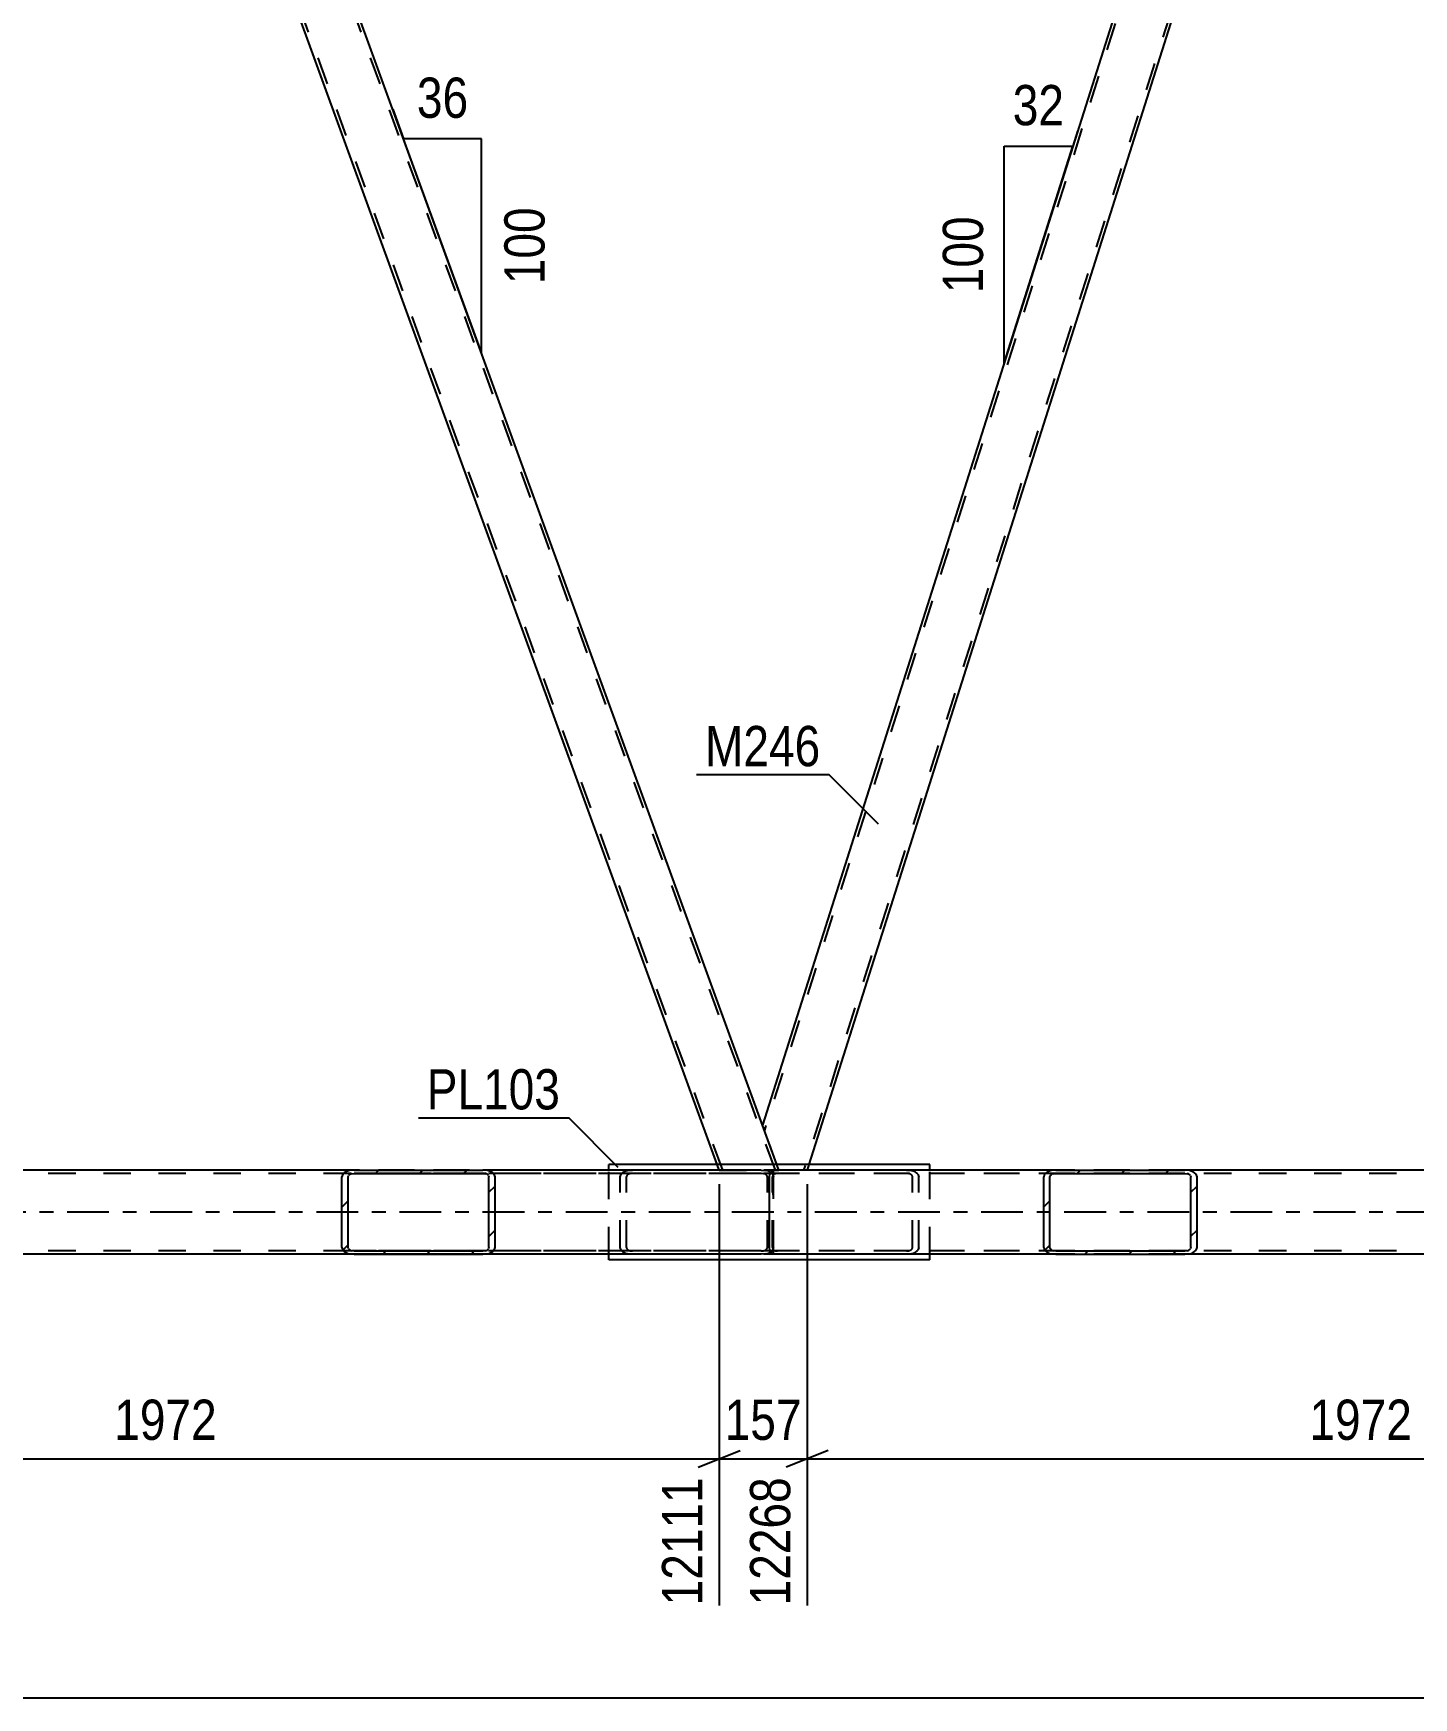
# Model space of a CAD drawing. Header units: millimetres. Extents: x -834 to 355, y -855 to -14.
# Drawn here: x -316.7 to -218.4, y -421.7 to -303.2 of the extents above; entities that cross this region are included whole.
import ezdxf

# ---------------------------------------------------------------- set-up
doc = ezdxf.new("R2010")
doc.units = ezdxf.units.MM
doc.linetypes.add('DXK_LINE_DOT2', pattern=[3.9198, 1.9599, -1.9599])
doc.linetypes.add('DXK_LINE_DOT3', pattern=[5.9187, 2.979, -0.9799, 0.9799, -0.9799])
doc.styles.add('Arial Narrow', font='ARIALN.TTF', dxfattribs={"height": 0.2})

# ---------------------------------------------------------------- blocks, each defined once
blk = doc.blocks.new('Part-570384938-35240 - 35208')
at = {"color": 7, "linetype": 'DXK_LINE_DOT2'}
for p, q in [((-221.8, -265.12), (-226.05, -265.12)), ((-226.05, -265.12), (-226.01, -265.12)), ((-224.89, -268.33), (-226.05, -265.12)), ((-182.49, -384.12), (-225.8, -265.12)), ((-178.74, -384.12), (-222.05, -265.12)), ((-221.65, -265.52), (-221.8, -265.12)), ((-178.48, -384.12), (-179.65, -380.92)), ((-182.74, -384.12), (-182.89, -383.72)), ((-182.74, -384.12), (-178.48, -384.12))]:
    blk.add_line(p, q, dxfattribs=at)
at = {"color": 2, "linetype": 'Continuous'}
for p, q in [((-179.65, -380.92), (-221.65, -265.52)), ((-182.89, -383.72), (-224.89, -268.33))]:
    blk.add_line(p, q, dxfattribs=at)
blk = doc.blocks.new('Part-570384938-35335 - 35208')
at = {"linetype": 'Continuous'}
h = blk.add_hatch(dxfattribs=at)
h.set_pattern_fill('', scale=0.7, style=0, pattern_type=0)
h.set_pattern_definition([(45, (-244.6853, -389.8246), (-1.57154, 1.57154), [])])
h.paths.add_polyline_path([(-244.75, -389.64), (-244.69, -389.82), (-244.5, -389.98), (-244.21, -390.08), (-243.88, -390.12), (-234.71, -390.12), (-234.37, -390.08), (-234.09, -389.98), (-233.9, -389.82), (-233.83, -389.64), (-233.83, -384.6), (-233.9, -384.42), (-234.09, -384.26), (-234.37, -384.16), (-234.71, -384.12), (-243.88, -384.12), (-244.21, -384.16), (-244.5, -384.26), (-244.69, -384.42), (-244.75, -384.6)])
h.paths.add_polyline_path([(-244.28, -384.51), (-244.19, -384.43), (-244.05, -384.38), (-243.88, -384.36), (-234.71, -384.36), (-234.54, -384.38), (-234.4, -384.43), (-234.3, -384.51), (-234.27, -384.6), (-234.27, -389.64), (-234.3, -389.73), (-234.4, -389.81), (-234.54, -389.86), (-234.71, -389.88), (-243.88, -389.88), (-244.05, -389.86), (-244.19, -389.81), (-244.28, -389.73), (-244.32, -389.64), (-244.32, -384.6)])
at = {"color": 2, "linetype": 'Continuous'}
for p, q in [((-264.29, -384.6), (-264.26, -384.42)), ((-264.29, -389.64), (-264.29, -384.6)), ((-264.26, -384.42), (-264.16, -384.26)), ((-264.16, -384.26), (-264.02, -384.16)), ((-264.02, -384.16), (-264, -384.15)), ((-264, -384.15), (-263.71, -384.12)), ((-243.88, -384.12), (-263.71, -384.12)), ((-244.69, -384.42), (-244.75, -384.6)), ((-244.75, -389.64), (-244.75, -384.6)), ((-244.32, -384.6), (-244.28, -384.51)), ((-244.32, -389.64), (-244.32, -384.6)), ((-243.88, -384.12), (-244.21, -384.16)), ((-244.05, -384.38), (-243.88, -384.36)), ((-243.88, -384.12), (-234.71, -384.12)), ((-243.88, -384.36), (-234.71, -384.36)), ((-234.37, -384.16), (-234.71, -384.12)), ((-234.71, -384.36), (-234.54, -384.38)), ((-234.3, -384.51), (-234.27, -384.6)), ((-234.27, -389.64), (-234.27, -384.6)), ((-233.83, -384.6), (-233.9, -384.42)), ((-233.83, -389.64), (-233.83, -384.6)), ((-264.26, -389.82), (-264.29, -389.64)), ((-264.16, -389.98), (-264.26, -389.82)), ((-244.75, -389.64), (-244.69, -389.82)), ((-244.28, -389.73), (-244.32, -389.64)), ((-243.88, -389.88), (-244.05, -389.86)), ((-243.88, -389.88), (-234.71, -389.88)), ((-234.54, -389.86), (-234.71, -389.88)), ((-234.27, -389.64), (-234.3, -389.73)), ((-233.9, -389.82), (-233.83, -389.64)), ((-264.02, -390.08), (-264.16, -389.98)), ((-264, -390.09), (-264.02, -390.08)), ((-263.71, -390.12), (-264, -390.09)), ((-243.88, -390.12), (-263.71, -390.12)), ((-244.21, -390.08), (-243.88, -390.12)), ((-243.88, -390.12), (-234.71, -390.12)), ((-234.71, -390.12), (-234.37, -390.08))]:
    blk.add_line(p, q, dxfattribs=at)
at = {"color": 7, "linetype": 'DXK_LINE_DOT2'}
for p, q in [((-264.06, -384.51), (-264.07, -384.6)), ((-264.07, -389.64), (-264.07, -384.6)), ((-264.02, -384.43), (-264.06, -384.51)), ((-263.87, -384.38), (-264.02, -384.43)), ((-264.02, -389.81), (-264.02, -384.43)), ((-264, -390.09), (-264, -384.15)), ((-263.71, -384.36), (-263.87, -384.38)), ((-234.71, -384.36), (-263.71, -384.36)), ((-254.54, -384.12), (-254.2, -384.16)), ((-254.37, -384.38), (-254.54, -384.36)), ((-254.1, -384.6), (-254.13, -384.51)), ((-254.1, -389.64), (-254.1, -384.6)), ((-253.73, -384.42), (-253.66, -384.6)), ((-253.66, -389.64), (-253.66, -384.6)), ((-234.71, -384.12), (-243.88, -384.12)), ((-264.07, -389.64), (-264.06, -389.73)), ((-264.06, -389.73), (-264.02, -389.81)), ((-264.02, -389.81), (-263.87, -389.86)), ((-263.87, -389.86), (-263.71, -389.88)), ((-234.71, -389.88), (-263.71, -389.88)), ((-254.54, -389.88), (-254.37, -389.86)), ((-254.13, -389.73), (-254.1, -389.64)), ((-253.66, -389.64), (-253.73, -389.82)), ((-254.2, -390.08), (-254.54, -390.12)), ((-234.71, -390.12), (-243.88, -390.12))]:
    blk.add_line(p, q, dxfattribs=at)
for centre, radius, start, end in [((-254.44, -384.78), 0.409, 41.9363, 80.4819), ((-254.34, -384.96), 0.817, 41.9363, 80.4819), ((-254.44, -389.46), 0.409, 279.5182, 318.0638), ((-254.34, -389.28), 0.817, 279.5182, 318.0638)]:
    blk.add_arc(centre, radius, start, end, dxfattribs=at)
at = {"color": 2, "linetype": 'Continuous'}
for centre, radius, start, end in [((-244.08, -384.96), 0.817, 99.5182, 138.0638), ((-243.98, -384.78), 0.409, 99.5182, 138.0638), ((-234.61, -384.78), 0.409, 41.9363, 80.4819), ((-234.51, -384.96), 0.817, 41.9363, 80.4819), ((-244.08, -389.28), 0.817, 221.9363, 260.4819), ((-243.98, -389.46), 0.409, 221.9363, 260.4819), ((-234.61, -389.46), 0.409, 279.5182, 318.0638), ((-234.51, -389.28), 0.817, 279.5182, 318.0638)]:
    blk.add_arc(centre, radius, start, end, dxfattribs=at)
blk = doc.blocks.new('Part-570384938-35343 - 35208')
at = {"color": 2, "linetype": 'Continuous'}
for p, q in [((-252.86, -383.72), (-275.72, -383.72)), ((-275.72, -384.12), (-275.72, -383.72)), ((-252.86, -384.12), (-252.86, -383.72)), ((-275.72, -390.52), (-275.72, -390.12)), ((-252.86, -390.52), (-275.72, -390.52)), ((-252.86, -390.52), (-252.86, -390.12))]:
    blk.add_line(p, q, dxfattribs=at)
at = {"color": 7, "linetype": 'DXK_LINE_DOT2'}
for p, q in [((-275.72, -390.12), (-275.72, -384.12)), ((-252.86, -390.12), (-252.86, -384.12))]:
    blk.add_line(p, q, dxfattribs=at)
blk = doc.blocks.new('Part-570384938-35274 - 35208')
at = {"linetype": 'Continuous'}
h = blk.add_hatch(dxfattribs=at)
h.set_pattern_fill('', scale=0.7, style=0, pattern_type=0)
h.set_pattern_definition([(45, (-294.6815, -389.8246), (-1.57154, 1.57154), [])])
h.paths.add_polyline_path([(-294.75, -389.64), (-294.68, -389.82), (-294.49, -389.98), (-294.21, -390.08), (-293.87, -390.12), (-284.7, -390.12), (-284.37, -390.08), (-284.09, -389.98), (-283.9, -389.82), (-283.83, -389.64), (-283.83, -384.6), (-283.9, -384.42), (-284.09, -384.26), (-284.37, -384.16), (-284.7, -384.12), (-293.87, -384.12), (-294.21, -384.16), (-294.49, -384.26), (-294.68, -384.42), (-294.75, -384.6)])
h.paths.add_polyline_path([(-294.28, -384.51), (-294.18, -384.43), (-294.04, -384.38), (-293.87, -384.36), (-284.7, -384.36), (-284.54, -384.38), (-284.39, -384.43), (-284.3, -384.51), (-284.27, -384.6), (-284.27, -389.64), (-284.3, -389.73), (-284.39, -389.81), (-284.54, -389.86), (-284.7, -389.88), (-293.87, -389.88), (-294.04, -389.86), (-294.18, -389.81), (-294.28, -389.73), (-294.31, -389.64), (-294.31, -384.6)])
at = {"color": 2, "linetype": 'Continuous'}
for p, q in [((-294.68, -384.42), (-294.75, -384.6)), ((-294.75, -389.64), (-294.75, -384.6)), ((-294.31, -384.6), (-294.28, -384.51)), ((-294.31, -389.64), (-294.31, -384.6)), ((-293.87, -384.12), (-294.21, -384.16)), ((-294.04, -384.38), (-293.87, -384.36)), ((-293.87, -384.12), (-284.7, -384.12)), ((-293.87, -384.36), (-284.7, -384.36)), ((-264.87, -384.12), (-284.7, -384.12)), ((-284.37, -384.16), (-284.7, -384.12)), ((-284.7, -384.36), (-284.54, -384.38)), ((-284.3, -384.51), (-284.27, -384.6)), ((-284.27, -389.64), (-284.27, -384.6)), ((-283.83, -384.6), (-283.9, -384.42)), ((-283.83, -389.64), (-283.83, -384.6)), ((-264.87, -384.12), (-264.54, -384.16)), ((-294.75, -389.64), (-294.68, -389.82)), ((-294.28, -389.73), (-294.31, -389.64)), ((-293.87, -389.88), (-294.04, -389.86)), ((-293.87, -389.88), (-284.7, -389.88)), ((-284.54, -389.86), (-284.7, -389.88)), ((-284.27, -389.64), (-284.3, -389.73)), ((-283.9, -389.82), (-283.83, -389.64)), ((-294.21, -390.08), (-293.87, -390.12)), ((-293.87, -390.12), (-284.7, -390.12)), ((-284.7, -390.12), (-284.37, -390.08)), ((-264.87, -390.12), (-284.7, -390.12)), ((-264.54, -390.08), (-264.87, -390.12))]:
    blk.add_line(p, q, dxfattribs=at)
at = {"color": 7, "linetype": 'DXK_LINE_DOT2'}
for p, q in [((-293.87, -384.12), (-284.7, -384.12)), ((-264.87, -384.36), (-293.87, -384.36)), ((-274.92, -384.6), (-274.85, -384.42)), ((-274.92, -389.64), (-274.92, -384.6)), ((-274.45, -384.51), (-274.48, -384.6)), ((-274.48, -389.64), (-274.48, -384.6)), ((-274.38, -384.16), (-274.05, -384.12)), ((-274.05, -384.36), (-274.21, -384.38)), ((-264.71, -384.38), (-264.87, -384.36)), ((-264.44, -384.6), (-264.47, -384.51)), ((-264.44, -389.64), (-264.44, -384.6)), ((-264.07, -384.42), (-264.04, -384.48)), ((-264.04, -384.48), (-264, -384.6)), ((-264, -389.64), (-264, -384.6)), ((-264.87, -389.88), (-293.87, -389.88)), ((-274.85, -389.82), (-274.92, -389.64)), ((-274.48, -389.64), (-274.45, -389.73)), ((-274.21, -389.86), (-274.05, -389.88)), ((-264.87, -389.88), (-264.71, -389.86)), ((-264.47, -389.73), (-264.44, -389.64)), ((-264.02, -389.68), (-264.07, -389.82)), ((-264, -389.64), (-264.02, -389.68)), ((-284.7, -390.12), (-293.87, -390.12)), ((-274.05, -390.12), (-274.38, -390.08))]:
    blk.add_line(p, q, dxfattribs=at)
at = {"color": 2, "linetype": 'Continuous'}
for centre, radius, start, end in [((-294.07, -384.96), 0.817, 99.5182, 138.0638), ((-293.97, -384.78), 0.409, 99.5182, 138.0638), ((-284.6, -384.78), 0.409, 41.9363, 80.4819), ((-284.5, -384.96), 0.817, 41.9363, 80.4819), ((-264.68, -384.96), 0.817, 53.52, 80.4819), ((-294.07, -389.28), 0.817, 221.9363, 260.4819), ((-293.97, -389.46), 0.409, 221.9363, 260.4819), ((-284.6, -389.46), 0.409, 279.5182, 318.0638), ((-284.5, -389.28), 0.817, 279.5182, 318.0638), ((-264.68, -389.28), 0.817, 279.5182, 306.4747)]:
    blk.add_arc(centre, radius, start, end, dxfattribs=at)
at = {"color": 7, "linetype": 'DXK_LINE_DOT2'}
for centre, radius, start, end in [((-274.24, -384.96), 0.817, 99.5182, 138.0638), ((-274.14, -384.78), 0.409, 99.5182, 138.0638), ((-264.77, -384.78), 0.409, 41.9363, 80.4819), ((-264.68, -384.96), 0.817, 41.9363, 53.52), ((-274.24, -389.28), 0.817, 221.9363, 260.4819), ((-274.14, -389.46), 0.409, 221.9363, 260.4819), ((-264.77, -389.46), 0.409, 279.5182, 318.0638), ((-264.68, -389.28), 0.817, 306.4747, 318.0638)]:
    blk.add_arc(centre, radius, start, end, dxfattribs=at)
blk = doc.blocks.new('Part-570384938-35289 - 35208')
at = {"color": 7, "linetype": 'DXK_LINE_DOT2'}
for p, q in [((-227.81, -265.12), (-264.65, -381.29)), ((-228.07, -265.12), (-228.19, -265.52)), ((-226.05, -265.12), (-228.07, -265.12)), ((-228.07, -265.12), (-228.03, -265.12)), ((-225.91, -265.52), (-226.05, -265.12)), ((-224.89, -268.33), (-225.1, -267.73)), ((-225.02, -267.96), (-261.86, -384.12)), ((-263.62, -384.12), (-263.76, -383.72)), ((-261.48, -383.72), (-261.61, -384.12)), ((-261.61, -384.12), (-263.62, -384.12))]:
    blk.add_line(p, q, dxfattribs=at)
at = {"color": 2, "linetype": 'Continuous'}
for p, q in [((-228.19, -265.52), (-264.79, -380.92)), ((-225.16, -267.59), (-225.91, -265.52)), ((-224.89, -268.33), (-225.16, -267.59)), ((-224.89, -268.33), (-261.48, -383.72)), ((-263.76, -383.72), (-264.79, -380.92))]:
    blk.add_line(p, q, dxfattribs=at)
blk = doc.blocks.new('Part-570384938-35290 - 35208')
at = {"color": 7, "linetype": 'DXK_LINE_DOT2'}
for p, q in [((-312.95, -265.12), (-349.78, -381.29)), ((-313.2, -265.12), (-313.33, -265.52)), ((-311.19, -265.12), (-313.2, -265.12)), ((-313.2, -265.12), (-313.16, -265.12)), ((-311.04, -265.52), (-311.19, -265.12)), ((-310.02, -268.33), (-310.24, -267.73)), ((-310.16, -267.96), (-346.99, -384.12)), ((-348.75, -384.12), (-348.9, -383.72)), ((-346.61, -383.72), (-346.74, -384.12)), ((-346.74, -384.12), (-348.75, -384.12))]:
    blk.add_line(p, q, dxfattribs=at)
at = {"color": 2, "linetype": 'Continuous'}
for p, q in [((-313.33, -265.52), (-349.92, -380.92)), ((-310.29, -267.59), (-311.04, -265.52)), ((-310.02, -268.33), (-310.29, -267.59)), ((-310.02, -268.33), (-346.61, -383.72)), ((-348.9, -383.72), (-349.92, -380.92))]:
    blk.add_line(p, q, dxfattribs=at)
blk = doc.blocks.new('Part-570384938-35295 - 35208')
at = {"color": 7, "linetype": 'DXK_LINE_DOT2'}
for p, q in [((-306.93, -265.12), (-311.19, -265.12)), ((-311.19, -265.12), (-311.15, -265.12)), ((-310.02, -268.33), (-311.19, -265.12)), ((-267.62, -384.12), (-310.93, -265.12)), ((-263.87, -384.12), (-307.19, -265.12)), ((-306.79, -265.52), (-306.93, -265.12)), ((-263.62, -384.12), (-264.79, -380.92)), ((-267.88, -384.12), (-268.02, -383.72)), ((-267.88, -384.12), (-263.62, -384.12))]:
    blk.add_line(p, q, dxfattribs=at)
at = {"color": 2, "linetype": 'Continuous'}
for p, q in [((-264.79, -380.92), (-306.79, -265.52)), ((-268.02, -383.72), (-310.02, -268.33))]:
    blk.add_line(p, q, dxfattribs=at)
blk = doc.blocks.new('Part-570384938-35306 - 35208')
at = {"color": 7, "linetype": 'DXK_LINE_DOT2'}
for p, q in [((-74.59, -384.36), (-752.31, -384.36)), ((-74.59, -384.12), (-701.39, -384.12)), ((-234.7, -384.12), (-293.88, -384.12)), ((-74.59, -389.88), (-752.31, -389.88)), ((-74.59, -390.12), (-701.39, -390.12)), ((-234.71, -390.12), (-275.72, -390.12))]:
    blk.add_line(p, q, dxfattribs=at)
at = {"color": 2, "linetype": 'Continuous'}
for p, q in [((-293.88, -384.12), (-319.84, -384.12)), ((-208.74, -384.12), (-234.7, -384.12)), ((-275.72, -390.12), (-338, -390.12)), ((-208.74, -390.12), (-234.71, -390.12))]:
    blk.add_line(p, q, dxfattribs=at)
at = {"color": 7, "linetype": 'DXK_LINE_DOT3'}
blk.add_line((-74.59, -387.12), (-752.31, -387.12), dxfattribs=at)
blk = doc.blocks.new('AngleDimension-570384938-39153 - 35208')
at = {"color": 7, "linetype": 'Continuous'}
for p, q in [((-291.12, -308.57), (-290.35, -310.69)), ((-284.81, -310.69), (-290.35, -310.69)), ((-284.81, -325.91), (-290.35, -310.69)), ((-284.81, -325.91), (-284.81, -310.69))]:
    blk.add_line(p, q, dxfattribs=at)
at = {"color": 0}
blk.add_wipeout([(-279.71, -314.96), (-283.91, -314.96), (-283.91, -321.64), (-279.71, -321.64)], dxfattribs=at)
at = {"color": 3, "style": 'Arial Narrow'}
blk.add_text('100', height=2.863, rotation=90.0002, dxfattribs=at).set_placement((-280.31, -321.04))
at = {"color": 0}
blk.add_wipeout([(-285.15, -309.79), (-285.15, -305.59), (-290, -305.59), (-290, -309.79)], dxfattribs=at)
at = {"color": 3, "style": 'Arial Narrow'}
blk.add_text('36', height=2.863, dxfattribs=at).set_placement((-289.4, -309.19))
blk = doc.blocks.new('StraightDimension-570384938-49467 - 35208')
at = {"color": 7, "linetype": 'Continuous'}
blk.add_line((-798.61, -421.69), (-61.69, -421.69), dxfattribs=at)
blk = doc.blocks.new('AngleDimension-570384938-39155 - 35208')
at = {"color": 7, "linetype": 'Continuous'}
for p, q in [((-242.34, -310.13), (-242.68, -311.22)), ((-247.58, -311.22), (-242.68, -311.22)), ((-247.58, -326.66), (-242.68, -311.22)), ((-247.58, -326.66), (-247.58, -311.22))]:
    blk.add_line(p, q, dxfattribs=at)
at = {"color": 0}
blk.add_wipeout([(-248.48, -315.59), (-252.68, -315.59), (-252.68, -322.28), (-248.48, -322.28)], dxfattribs=at)
at = {"color": 3, "style": 'Arial Narrow'}
blk.add_text('100', height=2.863, rotation=90.0002, dxfattribs=at).set_placement((-249.08, -321.68))
at = {"color": 0}
blk.add_wipeout([(-242.7, -310.32), (-242.7, -306.12), (-247.56, -306.12), (-247.56, -310.32)], dxfattribs=at)
at = {"color": 3, "style": 'Arial Narrow'}
blk.add_text('32', height=2.863, dxfattribs=at).set_placement((-246.96, -309.72))
blk = doc.blocks.new('StraightDimension-570384938-47697 - 35208')
at = {"color": 7, "linetype": 'Continuous'}
for p, q in [((-267.88, -385.12), (-267.88, -415.12)), ((-261.61, -385.12), (-261.61, -415.12)), ((-269.38, -405.28), (-266.38, -404.08)), ((-260.11, -404.08), (-263.11, -405.28)), ((-267.88, -404.68), (-261.61, -404.68))]:
    blk.add_line(p, q, dxfattribs=at)
at = {"color": 0}
blk.add_wipeout([(-261.4, -403.93), (-261.4, -399.73), (-268.08, -399.73), (-268.08, -403.93)], dxfattribs=at)
at = {"color": 0, "linetype": 'Continuous'}
blk.add_wipeout([(-262.21, -405.38), (-266.41, -405.38), (-266.41, -415.72), (-262.21, -415.72)], dxfattribs=at)
at = {"color": 3, "style": 'Arial Narrow'}
blk.add_text('157', height=2.863, dxfattribs=at).set_placement((-267.48, -403.33))
at = {"color": 3, "linetype": 'Continuous', "style": 'Arial Narrow'}
blk.add_text('12268', height=2.863, rotation=90.0002, dxfattribs=at).set_placement((-262.81, -415.12))
blk = doc.blocks.new('StraightDimension-570384938-47696 - 35208')
at = {"color": 7, "linetype": 'Continuous'}
for p, q in [((-261.61, -385.12), (-261.61, -415.12)), ((-182.74, -385.12), (-182.74, -415.12)), ((-260.11, -404.08), (-263.11, -405.28)), ((-184.24, -405.28), (-181.24, -404.08)), ((-261.61, -404.68), (-182.74, -404.68))]:
    blk.add_line(p, q, dxfattribs=at)
at = {"color": 0}
blk.add_wipeout([(-217.92, -403.93), (-217.92, -399.73), (-226.43, -399.73), (-226.43, -403.93)], dxfattribs=at)
at = {"color": 3, "style": 'Arial Narrow'}
blk.add_text('1972', height=2.863, dxfattribs=at).set_placement((-225.83, -403.33))
at = {"color": 0, "linetype": 'Continuous'}
blk.add_wipeout([(-183.34, -405.38), (-187.54, -405.38), (-187.54, -415.72), (-183.34, -415.72)], dxfattribs=at)
at = {"color": 3, "linetype": 'Continuous', "style": 'Arial Narrow'}
blk.add_text('14239', height=2.863, rotation=90.0002, dxfattribs=at).set_placement((-183.94, -415.12))
blk = doc.blocks.new('StraightDimension-570384938-47698 - 35208')
at = {"color": 7, "linetype": 'Continuous'}
for p, q in [((-346.74, -385.12), (-346.74, -415.12)), ((-267.88, -385.12), (-267.88, -415.12)), ((-345.24, -404.08), (-348.24, -405.28)), ((-269.38, -405.28), (-266.38, -404.08)), ((-346.74, -404.68), (-267.88, -404.68))]:
    blk.add_line(p, q, dxfattribs=at)
at = {"color": 0}
blk.add_wipeout([(-303.05, -403.93), (-303.05, -399.73), (-311.56, -399.73), (-311.56, -403.93)], dxfattribs=at)
at = {"color": 3, "style": 'Arial Narrow'}
blk.add_text('1972', height=2.863, dxfattribs=at).set_placement((-310.96, -403.33))
at = {"color": 0, "linetype": 'Continuous'}
blk.add_wipeout([(-268.48, -405.38), (-272.68, -405.38), (-272.68, -415.72), (-268.48, -415.72)], dxfattribs=at)
at = {"color": 3, "linetype": 'Continuous', "style": 'Arial Narrow'}
blk.add_text('12111', height=2.863, rotation=90.0002, dxfattribs=at).set_placement((-269.08, -415.12))
blk = doc.blocks.new('Mark-570384938-38944 - 35208')
at = {"color": 30, "linetype": 'Continuous'}
for p in [(-269.48, -355.96), (-256.52, -359.49)]:
    blk.add_line(p, (-260.06, -355.96), dxfattribs=at)
at = {"color": 0}
blk.add_wipeout([(-260.66, -355.36), (-260.66, -352.36), (-268.88, -352.36), (-268.88, -355.36)], dxfattribs=at)
blk.add_wipeout([(-260.66, -355.36), (-260.66, -352.36), (-268.88, -352.36), (-268.88, -355.36)], dxfattribs=at)
at = {"color": 3, "style": 'Arial Narrow'}
blk.add_text('M246', height=2.863, dxfattribs=at).set_placement((-268.88, -355.36))
blk = doc.blocks.new('Mark-570384938-47650 - 35208')
at = {"color": 30, "linetype": 'Continuous'}
for p in [(-289.3, -380.4), (-275.06, -383.93)]:
    blk.add_line(p, (-278.59, -380.4), dxfattribs=at)
at = {"color": 0}
blk.add_wipeout([(-279.19, -379.8), (-279.19, -376.8), (-288.7, -376.8), (-288.7, -379.8)], dxfattribs=at)
blk.add_wipeout([(-279.19, -379.8), (-279.19, -376.8), (-288.7, -376.8), (-288.7, -379.8)], dxfattribs=at)
at = {"color": 3, "style": 'Arial Narrow'}
blk.add_text('PL103', height=2.863, dxfattribs=at).set_placement((-288.7, -379.8))

msp = doc.modelspace()

# ---------------------------------------------------------------- block references
for name in ['Part-570384938-35290 - 35208', 'Part-570384938-35295 - 35208', 'Part-570384938-35289 - 35208', 'Part-570384938-35240 - 35208', 'Part-570384938-35343 - 35208', 'Part-570384938-35306 - 35208', 'Part-570384938-35274 - 35208', 'Part-570384938-35335 - 35208']:
    msp.add_blockref(name, (0, 0))

# ---------------------------------------------------------------- next in the draw order: block references
msp.add_blockref('AngleDimension-570384938-39153 - 35208', (0, 0))

# ---------------------------------------------------------------- next in the draw order: block references
msp.add_blockref('StraightDimension-570384938-49467 - 35208', (0, 0))

# ---------------------------------------------------------------- next in the draw order: block references
for name in ['AngleDimension-570384938-39155 - 35208', 'Mark-570384938-38944 - 35208', 'Mark-570384938-47650 - 35208', 'StraightDimension-570384938-47697 - 35208']:
    msp.add_blockref(name, (0, 0))

# ---------------------------------------------------------------- next in the draw order: block references
for name in ['StraightDimension-570384938-47698 - 35208', 'StraightDimension-570384938-47696 - 35208']:
    msp.add_blockref(name, (0, 0))

doc.saveas('drawing.dxf')
